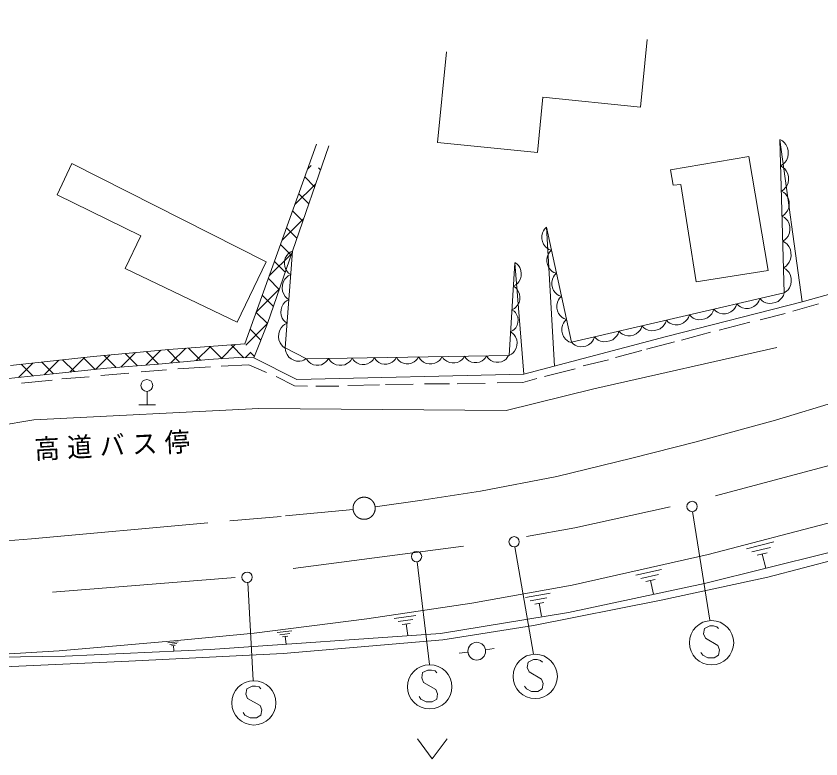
# Model space of a CAD drawing. Units: millimetres, scale not verified. Extents: x 40000 to 680000, y 20000 to 380000.
# Drawn here: x 243062 to 297593, y 266340 to 316650 of the extents above; entities that cross this region are included whole.
import ezdxf

# ---------------------------------------------------------------- set-up
doc = ezdxf.new("R2010")
doc.units = ezdxf.units.MM
doc.header["$LTSCALE"] = 1000
doc.linetypes.add('CHAIN', pattern=[18.5, 12, -1.5, 3.5, -1.5])
for name, color, linetype, lineweight in [('M-BMK', 2, 'CHAIN', 13), ('M-STR-STRC', 7, 'Continuous', 13), ('M-WORK', 1, 'Continuous', 13)]:
    doc.layers.add(name, color=color, linetype=linetype, lineweight=lineweight)
doc.styles.add('ＭＳ Ｐゴシック', font='')
doc.styles.get('ＭＳ Ｐゴシック').set_extended_font_data('MS PGothic')

msp = doc.modelspace()

# ---------------------------------------------------------------- linework, layer by layer
at = {"layer": 'M-BMK'}
for points in [[(267386, 283419), (270420, 283836), (274526, 284481), (279699, 285478), (284785, 286705), (289146, 287819), (294514, 289288), (299990, 290953), (303911, 292292), (308512, 294016), (313210, 295936), (317589, 297851), (321565, 299703), (326328, 302202), (329318, 303841), (333130, 306087), (337832, 309047), (341930, 311769), (345812, 314492), (350735, 318219), (354581, 321158), (356549, 322674)], [(168373, 278695), (171331, 278466), (174712, 278247), (179197, 278099), (181919, 278036), (198830, 278177), (205450, 278403), (210344, 278671), (216915, 279200), (226685, 279853), (231417, 280202), (237109, 280661), (244100, 281250), (261322, 282795), (265896, 283243)]]:
    msp.add_lwpolyline(points, dxfattribs=at)
msp.add_circle((266643, 283316), 750, dxfattribs=at)
at = {"layer": 'M-STR-STRC'}
for p, q in [((288902, 283106), (290070, 275728)), ((276861, 280706), (278120, 273424)), ((270248, 279690), (271064, 272727)), ((258753, 278288), (259132, 271650)), ((289704, 275171), (289644, 274811)), ((290065, 275350), (289704, 275171)), ((290305, 275350), (290065, 275350)), ((290545, 275290), (290305, 275350)), ((290664, 275169), (290545, 275290)), ((289644, 274811), (289763, 274511)), ((289763, 274511), (290603, 274030)), ((290603, 274030), (290722, 273729)), ((289582, 273371), (289462, 273551)), ((289941, 273190), (289582, 273371)), ((290662, 273369), (290361, 273190)), ((290722, 273729), (290662, 273369)), ((277758, 272888), (277698, 272528)), ((278118, 273068), (277758, 272888)), ((278358, 273067), (278118, 273068)), ((278598, 273007), (278358, 273067)), ((278718, 272887), (278598, 273007)), ((290361, 273190), (289941, 273190)), ((270607, 272182), (270546, 271822)), ((270967, 272361), (270607, 272182)), ((271207, 272361), (270967, 272361)), ((271447, 272300), (271207, 272361)), ((271567, 272180), (271447, 272300)), ((277698, 272528), (277817, 272228)), ((277817, 272228), (278656, 271747)), ((270546, 271822), (270666, 271521)), ((278656, 271747), (278776, 271447)), ((258690, 271093), (258630, 270734)), ((259051, 271273), (258690, 271093)), ((259291, 271273), (259051, 271273)), ((259530, 271212), (259291, 271273)), ((259650, 271092), (259530, 271212)), ((270666, 271521), (271505, 271040)), ((271505, 271040), (271625, 270740)), ((277635, 271089), (277516, 271269)), ((277995, 270908), (277635, 271089)), ((278715, 271087), (278415, 270907)), ((278776, 271447), (278715, 271087)), ((258630, 270734), (258749, 270433)), ((270484, 270382), (270364, 270562)), ((271625, 270740), (271564, 270380)), ((278415, 270907), (277995, 270908)), ((258749, 270433), (259589, 269952)), ((259589, 269952), (259708, 269652)), ((270844, 270201), (270484, 270382)), ((271264, 270201), (270844, 270201)), ((271564, 270380), (271264, 270201)), ((258568, 269294), (258448, 269474)), ((259708, 269652), (259648, 269292)), ((258927, 269113), (258568, 269294)), ((259347, 269113), (258927, 269113)), ((259648, 269292), (259347, 269113))]:
    msp.add_line(p, q, dxfattribs=at)
for centre, radius in [((288865, 283435), 350), ((276805, 281044), 350), ((270193, 280042), 350), ((258712, 278640), 350), ((290183, 274210), 1500), ((278237, 271928), 1500), ((271085, 271221), 1500), ((259169, 270133), 1500)]:
    msp.add_circle(centre, radius, dxfattribs=at)
at = {"layer": 'M-WORK'}
for p, q in [((285364, 310493), (285819, 315070)), ((271612, 308089), (272222, 314229)), ((278389, 307415), (278761, 311150)), ((278761, 311150), (285364, 310493)), ((295000, 308198), (294817, 308301)), ((294818, 308267), (295098, 297905)), ((296318, 297302), (294818, 308267)), ((295110, 308093), (295000, 308198)), ((258569, 294447), (263418, 307974)), ((261788, 300734), (264241, 307871)), ((278389, 307415), (271612, 308089)), ((295222, 307952), (295110, 308093)), ((295336, 307739), (295222, 307952)), ((295378, 307524), (295336, 307739)), ((287412, 306245), (292712, 307145)), ((294027, 299409), (292712, 307145)), ((295252, 306873), (295354, 307091)), ((295354, 307091), (295384, 307308)), ((295384, 307308), (295378, 307524)), ((245851, 304555), (246835, 306667)), ((246835, 306667), (260001, 300011)), ((262818, 306301), (263056, 306538)), ((294865, 306502), (295042, 306615)), ((295038, 306405), (294865, 306502)), ((295042, 306615), (295147, 306726)), ((295147, 306726), (295252, 306873)), ((263683, 306247), (263547, 306383)), ((287591, 305192), (287412, 306245)), ((295143, 306305), (295038, 306405)), ((295249, 306172), (295143, 306305)), ((295356, 305971), (295249, 306172)), ((295396, 305768), (295356, 305971)), ((263285, 305089), (262622, 305753)), ((295373, 305359), (295401, 305564)), ((295401, 305564), (295396, 305768)), ((261952, 303883), (263349, 305277)), ((287591, 305192), (288109, 305234)), ((289141, 298660), (288109, 305234)), ((294912, 304803), (295079, 304909)), ((295079, 304909), (295178, 305014)), ((295178, 305014), (295276, 305153)), ((295276, 305153), (295373, 305359)), ((251506, 301777), (245851, 304555)), ((262886, 303930), (262211, 304607)), ((295084, 304705), (294912, 304803)), ((295189, 304606), (295084, 304705)), ((295295, 304473), (295189, 304606)), ((295402, 304272), (295295, 304473)), ((295442, 304069), (295402, 304272)), ((295419, 303660), (295447, 303865)), ((295447, 303865), (295442, 304069)), ((262488, 302771), (261800, 303461)), ((294958, 303103), (295125, 303210)), ((295125, 303210), (295224, 303314)), ((295224, 303314), (295322, 303453)), ((295322, 303453), (295419, 303660)), ((261085, 301466), (262537, 302914)), ((295130, 303006), (294958, 303103)), ((295235, 302907), (295130, 303006)), ((295341, 302773), (295235, 302907)), ((295448, 302572), (295341, 302773)), ((262090, 301613), (261390, 302316)), ((278794, 302114), (278727, 301969)), ((278867, 302228), (278794, 302114)), ((279003, 302356), (278867, 302228)), ((279003, 302356), (279545, 292951)), ((280691, 294570), (279003, 302356)), ((295488, 302369), (295448, 302572)), ((295465, 301960), (295493, 302165)), ((295493, 302165), (295488, 302369)), ((250463, 299545), (251506, 301777)), ((278727, 301969), (278674, 301761)), ((278674, 301761), (278683, 301566)), ((278683, 301566), (278724, 301379)), ((295171, 301510), (295270, 301615)), ((295270, 301615), (295368, 301754)), ((295368, 301754), (295465, 301960)), ((261692, 300454), (260979, 301170)), ((278724, 301379), (278796, 301198)), ((278796, 301198), (278930, 301031)), ((278930, 301031), (279051, 300926)), ((295004, 301404), (295171, 301510)), ((295186, 301301), (295004, 301404)), ((295297, 301196), (295186, 301301)), ((295409, 301055), (295297, 301196)), ((295523, 300842), (295409, 301055)), ((260098, 295822), (261788, 300734)), ((260218, 299049), (261725, 300551)), ((261788, 300734), (261300, 294179)), ((261519, 300561), (261413, 300441)), ((261621, 300650), (261519, 300561)), ((261788, 300734), (261621, 300650)), ((279051, 300926), (279165, 300852)), ((279133, 300551), (279066, 300405)), ((279206, 300665), (279133, 300551)), ((279165, 300852), (279342, 300792)), ((279342, 300792), (279206, 300665)), ((295565, 300627), (295523, 300842)), ((295571, 300411), (295565, 300627)), ((258032, 295911), (260001, 300011)), ((261293, 299296), (260568, 300024)), ((261257, 300067), (261243, 299876)), ((261303, 300257), (261257, 300067)), ((261413, 300441), (261303, 300257)), ((276472, 293669), (276855, 299947)), ((276855, 299947), (277461, 292405)), ((277010, 299852), (276856, 299957)), ((279066, 300405), (279013, 300197)), ((279013, 300197), (279022, 300003)), ((279022, 300003), (279063, 299815)), ((295334, 299828), (295438, 299975)), ((295438, 299975), (295541, 300194)), ((295541, 300194), (295571, 300411)), ((250463, 299545), (258032, 295911)), ((261243, 299876), (261260, 299682)), ((261260, 299682), (261342, 299484)), ((261342, 299484), (261428, 299349)), ((277100, 299750), (277010, 299852)), ((277188, 299617), (277100, 299750)), ((277272, 299419), (277188, 299617)), ((277292, 299225), (277272, 299419)), ((279063, 299815), (279135, 299634)), ((279135, 299634), (279269, 299467)), ((279269, 299467), (279390, 299362)), ((294027, 299409), (289141, 298660)), ((295052, 299604), (295229, 299717)), ((295225, 299507), (295052, 299604)), ((295330, 299408), (295225, 299507)), ((295229, 299717), (295334, 299828)), ((295435, 299275), (295330, 299408)), ((260895, 298138), (260157, 298878)), ((261383, 298955), (261271, 298827)), ((261492, 299049), (261383, 298955)), ((261428, 299349), (261517, 299246)), ((261669, 299138), (261492, 299049)), ((261517, 299246), (261669, 299138)), ((277129, 298658), (277237, 298844)), ((277237, 298844), (277280, 299034)), ((277280, 299034), (277292, 299225)), ((279405, 298841), (279352, 298633)), ((279390, 299362), (279504, 299289)), ((279472, 298987), (279405, 298841)), ((279545, 299101), (279472, 298987)), ((279504, 299289), (279681, 299229)), ((279681, 299229), (279545, 299101)), ((295543, 299074), (295435, 299275)), ((295582, 298871), (295543, 299074)), ((295588, 298667), (295582, 298871)), ((261105, 298430), (261090, 298227)), ((261154, 298631), (261105, 298430)), ((261271, 298827), (261154, 298631)), ((276758, 298360), (276924, 298446)), ((276912, 298255), (276758, 298360)), ((276924, 298446), (277025, 298536)), ((277025, 298536), (277129, 298658)), ((279352, 298633), (279361, 298439)), ((279361, 298439), (279402, 298251)), ((295463, 298255), (295560, 298462)), ((295560, 298462), (295588, 298667)), ((259352, 296631), (260911, 298186)), ((261090, 298227), (261109, 298021)), ((261109, 298021), (261195, 297810)), ((261195, 297810), (261287, 297667)), ((277002, 298153), (276912, 298255)), ((277090, 298019), (277002, 298153)), ((277174, 297822), (277090, 298019)), ((277194, 297628), (277174, 297822)), ((279402, 298251), (279474, 298071)), ((279474, 298071), (279608, 297903)), ((279608, 297903), (279729, 297798)), ((279729, 297798), (279843, 297725)), ((295098, 297905), (280691, 294570)), ((295049, 297719), (295110, 297908)), ((295098, 297905), (295266, 298012)), ((295266, 298012), (295365, 298116)), ((295365, 298116), (295463, 298255)), ((299361, 298141), (296318, 297302)), ((260496, 296980), (259746, 297732)), ((261273, 297270), (261168, 297150)), ((261376, 297359), (261273, 297270)), ((261287, 297667), (261381, 297557)), ((261543, 297443), (261376, 297359)), ((261381, 297557), (261543, 297443)), ((277032, 297061), (277139, 297247)), ((277139, 297247), (277183, 297437)), ((277183, 297437), (277194, 297628)), ((279744, 297278), (279691, 297070)), ((279811, 297423), (279744, 297278)), ((279884, 297537), (279811, 297423)), ((279843, 297725), (280020, 297665)), ((280020, 297665), (279884, 297537)), ((296318, 297302), (287130, 294938)), ((293221, 297109), (293325, 297232)), ((293325, 297232), (293396, 297347)), ((293396, 297347), (293454, 297524)), ((293454, 297524), (293592, 297382)), ((293592, 297382), (293714, 297305)), ((293714, 297305), (293869, 297237)), ((293869, 297237), (294091, 297183)), ((294298, 297196), (294496, 297242)), ((294496, 297242), (294687, 297321)), ((294687, 297321), (294863, 297467)), ((294863, 297467), (294973, 297597)), ((294973, 297597), (295049, 297719)), ((261012, 296777), (260998, 296585)), ((261058, 296966), (261012, 296777)), ((261168, 297150), (261058, 296966)), ((276661, 296763), (276826, 296849)), ((276805, 296664), (276661, 296763)), ((276889, 296569), (276805, 296664)), ((276826, 296849), (276928, 296939)), ((276928, 296939), (277032, 297061)), ((279691, 297070), (279700, 296875)), ((279700, 296875), (279741, 296688)), ((279741, 296688), (279813, 296507)), ((290275, 296614), (290336, 296803)), ((290336, 296803), (290466, 296668)), ((290466, 296668), (290581, 296596)), ((291497, 296612), (291663, 296748)), ((291663, 296748), (291766, 296871)), ((291766, 296871), (291838, 296986)), ((291838, 296986), (291895, 297163)), ((291895, 297163), (292025, 297029)), ((292025, 297029), (292140, 296957)), ((292140, 296957), (292286, 296893)), ((292286, 296893), (292495, 296842)), ((292495, 296842), (292689, 296855)), ((292689, 296855), (292876, 296898)), ((292876, 296898), (293056, 296972)), ((293056, 296972), (293221, 297109)), ((294091, 297183), (294298, 297196)), ((295692, 296656), (297420, 297161)), ((260098, 295822), (259336, 296586)), ((260998, 296585), (261015, 296391)), ((261015, 296391), (261097, 296193)), ((261097, 296193), (261183, 296058)), ((276972, 296444), (276889, 296569)), ((277051, 296259), (276972, 296444)), ((277070, 296077), (277051, 296259)), ((279813, 296507), (279947, 296340)), ((279947, 296340), (280068, 296235)), ((280068, 296235), (280183, 296161)), ((280183, 296161), (280359, 296101)), ((288448, 296004), (288551, 296126)), ((288551, 296126), (288623, 296242)), ((288623, 296242), (288680, 296419)), ((288680, 296419), (288818, 296277)), ((288818, 296277), (288940, 296200)), ((288940, 296200), (289096, 296131)), ((289096, 296131), (289317, 296078)), ((289524, 296091), (289723, 296137)), ((289723, 296137), (289914, 296216)), ((289914, 296216), (290089, 296362)), ((290089, 296362), (290199, 296492)), ((290199, 296492), (290275, 296614)), ((290581, 296596), (290727, 296532)), ((290727, 296532), (290936, 296482)), ((290936, 296482), (291130, 296494)), ((291130, 296494), (291317, 296537)), ((291317, 296537), (291497, 296612)), ((293483, 296088), (295175, 296517)), ((258627, 294355), (260098, 295822)), ((259167, 293499), (260098, 295822)), ((261138, 295664), (261026, 295536)), ((261247, 295758), (261138, 295664)), ((261183, 296058), (261272, 295955)), ((261424, 295847), (261247, 295758)), ((261272, 295955), (261424, 295847)), ((276917, 295545), (277018, 295720)), ((277018, 295720), (277059, 295897)), ((277059, 295897), (277070, 296077)), ((280083, 295714), (280030, 295506)), ((280150, 295860), (280083, 295714)), ((280223, 295974), (280150, 295860)), ((280359, 296101), (280223, 295974)), ((285408, 295497), (285465, 295675)), ((285465, 295675), (285603, 295532)), ((286699, 295472), (286874, 295617)), ((286874, 295617), (286984, 295747)), ((286984, 295747), (287060, 295870)), ((287060, 295870), (287121, 296058)), ((287121, 296058), (287251, 295924)), ((287251, 295924), (287366, 295852)), ((287366, 295852), (287512, 295788)), ((287512, 295788), (287721, 295737)), ((287721, 295737), (287915, 295749)), ((287915, 295749), (288102, 295793)), ((288102, 295793), (288282, 295867)), ((288282, 295867), (288448, 296004)), ((289317, 296078), (289524, 296091)), ((290697, 295384), (292784, 295923)), ((259652, 294710), (258925, 295440)), ((260860, 295139), (260845, 294936)), ((260909, 295340), (260860, 295139)), ((261026, 295536), (260909, 295340)), ((276569, 295266), (276725, 295347)), ((276723, 295161), (276569, 295266)), ((276813, 295059), (276723, 295161)), ((276725, 295347), (276820, 295431)), ((276901, 294925), (276813, 295059)), ((276820, 295431), (276917, 295545)), ((280030, 295506), (280039, 295312)), ((280039, 295312), (280080, 295124)), ((280080, 295124), (280152, 294943)), ((283769, 295003), (283845, 295125)), ((283845, 295125), (283906, 295314)), ((283906, 295314), (284036, 295180)), ((284036, 295180), (284151, 295108)), ((284151, 295108), (284297, 295043)), ((284297, 295043), (284506, 294993)), ((284700, 295005), (284888, 295048)), ((284888, 295048), (285067, 295123)), ((285067, 295123), (285233, 295260)), ((285233, 295260), (285336, 295382)), ((285336, 295382), (285408, 295497)), ((285603, 295532), (285725, 295456)), ((285725, 295456), (285881, 295387)), ((285881, 295387), (286102, 295334)), ((286102, 295334), (286309, 295347)), ((286309, 295347), (286508, 295393)), ((286508, 295393), (286699, 295472)), ((288145, 294710), (290122, 295240)), ((260845, 294936), (260864, 294730)), ((260864, 294730), (260950, 294519)), ((260950, 294519), (261042, 294376)), ((276985, 294728), (276901, 294925)), ((277006, 294534), (276985, 294728)), ((276994, 294343), (277006, 294534)), ((287130, 294938), (277461, 292405)), ((280152, 294943), (280286, 294776)), ((280286, 294776), (280407, 294671)), ((280407, 294671), (280522, 294598)), ((280522, 294598), (280698, 294538)), ((280691, 294570), (280821, 294435)), ((281852, 294379), (282018, 294515)), ((282018, 294515), (282121, 294638)), ((282121, 294638), (282193, 294753)), ((282193, 294753), (282250, 294931)), ((282250, 294931), (282388, 294788)), ((282388, 294788), (282510, 294712)), ((282510, 294712), (282666, 294643)), ((282666, 294643), (282887, 294589)), ((282887, 294589), (283094, 294602)), ((283094, 294602), (283293, 294648)), ((283293, 294648), (283484, 294728)), ((283484, 294728), (283659, 294873)), ((283659, 294873), (283769, 295003)), ((284506, 294993), (284700, 295005)), ((285771, 294081), (287676, 294582)), ((248286, 293599), (253407, 294073)), ((251847, 293012), (252860, 294022)), ((252711, 293084), (251867, 293930)), ((254136, 293214), (253290, 294062)), ((253407, 294073), (258569, 294447)), ((253554, 293161), (254552, 294156)), ((255560, 293343), (254736, 294169)), ((255268, 293317), (256232, 294278)), ((257009, 293448), (256185, 294274)), ((256954, 293444), (257912, 294399)), ((258499, 293511), (257634, 294379)), ((261042, 294376), (261136, 294266)), ((261136, 294266), (261298, 294152)), ((261300, 294179), (262735, 293444)), ((261300, 294179), (261312, 293993)), ((261312, 293993), (261354, 293863)), ((276739, 293845), (276843, 293967)), ((276843, 293967), (276950, 294153)), ((276950, 294153), (276994, 294343)), ((280821, 294435), (280936, 294364)), ((280936, 294364), (281083, 294299)), ((281083, 294299), (281291, 294249)), ((281291, 294249), (281486, 294261)), ((281486, 294261), (281673, 294304)), ((281673, 294304), (281852, 294379)), ((282203, 291413), (294611, 294200)), ((283683, 293532), (285449, 293999)), ((242672, 292986), (248286, 293599)), ((246701, 292541), (247698, 293535)), ((248420, 292714), (247611, 293526)), ((248434, 292715), (249426, 293705)), ((249842, 292846), (249023, 293667)), ((250148, 292871), (251143, 293863)), ((251277, 292965), (250445, 293799)), ((252703, 293083), (256108, 293393)), ((256108, 293393), (258156, 293517)), ((258156, 293517), (259167, 293499)), ((258578, 293510), (258935, 293866)), ((259207, 293599), (258926, 293881)), ((262086, 292043), (259167, 293499)), ((261354, 293863), (261424, 293720)), ((261424, 293720), (261551, 293547)), ((261551, 293547), (261707, 293431)), ((261707, 293431), (261878, 293343)), ((262565, 293350), (262724, 293449)), ((262735, 293444), (276472, 293669)), ((262735, 293444), (262827, 293295)), ((264147, 293317), (264234, 293468)), ((264234, 293468), (264333, 293310)), ((265741, 293333), (265834, 293494)), ((265834, 293494), (265927, 293346)), ((267246, 293368), (267334, 293519)), ((267334, 293519), (267426, 293371)), ((268658, 293301), (268746, 293392)), ((268746, 293392), (268834, 293544)), ((268834, 293544), (268926, 293395)), ((268926, 293395), (269018, 293307)), ((270157, 293325), (270246, 293417)), ((270246, 293417), (270334, 293568)), ((270334, 293568), (270432, 293410)), ((270432, 293410), (270530, 293315)), ((271746, 293335), (271840, 293433)), ((271840, 293433), (271933, 293595)), ((271933, 293595), (272026, 293446)), ((272026, 293446), (272117, 293358)), ((273257, 293376), (273346, 293468)), ((273346, 293468), (273433, 293619)), ((273433, 293619), (273526, 293471)), ((273526, 293471), (273617, 293382)), ((273617, 293382), (273738, 293294)), ((274638, 293309), (274757, 293401)), ((274757, 293401), (274845, 293492)), ((274845, 293492), (274933, 293644)), ((274933, 293644), (275025, 293495)), ((275025, 293495), (275117, 293407)), ((275117, 293407), (275238, 293319)), ((276138, 293334), (276257, 293425)), ((276257, 293425), (276345, 293517)), ((276345, 293517), (276433, 293668)), ((276472, 293669), (276637, 293755)), ((276637, 293755), (276739, 293845)), ((243214, 292171), (244199, 293153)), ((244195, 292278), (243409, 293067)), ((245597, 292430), (244809, 293220)), ((244963, 292361), (245948, 293344)), ((247009, 292572), (246210, 293373)), ((249219, 292794), (252703, 293083)), ((254025, 292765), (256243, 292894)), ((256960, 292948), (258826, 293034)), ((258826, 293034), (260031, 292503)), ((261878, 293343), (262064, 293284)), ((262064, 293284), (262278, 293282)), ((262278, 293282), (262436, 293309)), ((262436, 293309), (262565, 293350)), ((262827, 293295), (262918, 293207)), ((262918, 293207), (263040, 293118)), ((263040, 293118), (263221, 293031)), ((263221, 293031), (263402, 293004)), ((263402, 293004), (263582, 293007)), ((263582, 293007), (263761, 293040)), ((263761, 293040), (263940, 293133)), ((263940, 293133), (264058, 293225)), ((264058, 293225), (264147, 293317)), ((264333, 293310), (264431, 293215)), ((264431, 293215), (264560, 293121)), ((264560, 293121), (264754, 293029)), ((264754, 293029), (264946, 293000)), ((264946, 293000), (265138, 293003)), ((265138, 293003), (265330, 293038)), ((265330, 293038), (265520, 293137)), ((265520, 293137), (265646, 293235)), ((265646, 293235), (265741, 293333)), ((265927, 293346), (266018, 293257)), ((266018, 293257), (266140, 293169)), ((266140, 293169), (266321, 293082)), ((266321, 293082), (266501, 293055)), ((266501, 293055), (266681, 293058)), ((266681, 293058), (266861, 293091)), ((266861, 293091), (267039, 293184)), ((267039, 293184), (267158, 293276)), ((267158, 293276), (267246, 293368)), ((267426, 293371), (267518, 293282)), ((267518, 293282), (267639, 293194)), ((267639, 293194), (267821, 293107)), ((267821, 293107), (268001, 293080)), ((268001, 293080), (268181, 293083)), ((268181, 293083), (268361, 293116)), ((268361, 293116), (268539, 293209)), ((268539, 293209), (268658, 293301)), ((269018, 293307), (269139, 293219)), ((269139, 293219), (269321, 293132)), ((269321, 293132), (269501, 293105)), ((269501, 293105), (269681, 293108)), ((269681, 293108), (269860, 293140)), ((269860, 293140), (270039, 293233)), ((270039, 293233), (270157, 293325)), ((270530, 293315), (270659, 293222)), ((270659, 293222), (270853, 293129)), ((270853, 293129), (271045, 293100)), ((271045, 293100), (271237, 293103)), ((271237, 293103), (271429, 293138)), ((271429, 293138), (271619, 293237)), ((271619, 293237), (271746, 293335)), ((272117, 293358), (272239, 293270)), ((272239, 293270), (272420, 293182)), ((272420, 293182), (272601, 293155)), ((272601, 293155), (272781, 293158)), ((272781, 293158), (272960, 293191)), ((272960, 293191), (273139, 293284)), ((273139, 293284), (273257, 293376)), ((273738, 293294), (273920, 293207)), ((273920, 293207), (274100, 293180)), ((274100, 293180), (274280, 293183)), ((274280, 293183), (274460, 293216)), ((274460, 293216), (274638, 293309)), ((275238, 293319), (275420, 293232)), ((275420, 293232), (275600, 293205)), ((275600, 293205), (275780, 293208)), ((275780, 293208), (275960, 293241)), ((275960, 293241), (276138, 293334)), ((281475, 292952), (283205, 293358)), ((242547, 292098), (245544, 292425)), ((245544, 292425), (249219, 292794)), ((248793, 292317), (250696, 292461)), ((251533, 292561), (253253, 292684)), ((277461, 292405), (262086, 292043)), ((278854, 292243), (280935, 292769)), ((243433, 291798), (245497, 291993)), ((246150, 292084), (248007, 292228)), ((260683, 292248), (261923, 291603)), ((270735, 291749), (272432, 291742)), ((272947, 291741), (274850, 291775)), ((275653, 291813), (277400, 291838)), ((277400, 291838), (278356, 292094)), ((251947, 291229), (251946, 290329)), ((261923, 291603), (262797, 291590)), ((263371, 291589), (264940, 291590)), ((265528, 291625), (267693, 291672)), ((268097, 291699), (269976, 291715)), ((276272, 289933), (282203, 291413)), ((251374, 290330), (251946, 290329)), ((251946, 290329), (252517, 290328)), ((244267, 289311), (259518, 290065)), ((259518, 290065), (276272, 289933)), ((223612, 285821), (244267, 289311)), ((290459, 284149), (300017, 286705)), ((280923, 281981), (287370, 283407)), ((277654, 281393), (280923, 281981)), ((289948, 280190), (298413, 282406)), ((292549, 280578), (294393, 281035)), ((261839, 279245), (273387, 280743)), ((289709, 278226), (298059, 280295)), ((294171, 280667), (292917, 280356)), ((293285, 280134), (293949, 280299)), ((293999, 278655), (301997, 280747)), ((280744, 278100), (289948, 280190)), ((293617, 280217), (293855, 279258)), ((285042, 278783), (286799, 279171)), ((286580, 278828), (285385, 278564)), ((245524, 277625), (257907, 278627)), ((280483, 276264), (289709, 278226)), ((285728, 278345), (286361, 278485)), ((286045, 278415), (286247, 277501)), ((286780, 277099), (293999, 278655)), ((273942, 276883), (280744, 278100)), ((277580, 277264), (279254, 277563)), ((279034, 277247), (277896, 277044)), ((278109, 275372), (286780, 277099)), ((266816, 275828), (273942, 276883)), ((278211, 276824), (278814, 276932)), ((278513, 276878), (278668, 276008)), ((268673, 275842), (270156, 276063)), ((271818, 274828), (280483, 276264)), ((259188, 274867), (266816, 275828)), ((269954, 275790), (268946, 275640)), ((269218, 275438), (269753, 275518)), ((269485, 275478), (269601, 274706)), ((254008, 274349), (259188, 274867)), ((260748, 274892), (261740, 275018)), ((261602, 274839), (260927, 274753)), ((271965, 274409), (278109, 275372)), ((245982, 273660), (254008, 274349)), ((256215, 273759), (271818, 274828)), ((261106, 274614), (261463, 274660)), ((261164, 273474), (271965, 274409)), ((261284, 274637), (261350, 274121)), ((246389, 273299), (256215, 273759)), ((253353, 274200), (254049, 274270)), ((253949, 274147), (253475, 274099)), ((253598, 273999), (253849, 274024)), ((253724, 274012), (253760, 273650)), ((274864, 273732), (275456, 273827)), ((237391, 273142), (245982, 273660)), ((237391, 273142), (246389, 273299)), ((250700, 272953), (261164, 273474)), ((273675, 273574), (273078, 273511)), ((242248, 272575), (250700, 272953)), ((270262, 267701), (271260, 266340)), ((271260, 266340), (272262, 267698))]:
    msp.add_line(p, q, dxfattribs=at)
for centre, radius in [((251920, 291634), 400), ((274272, 273636), 600)]:
    msp.add_circle(centre, radius, dxfattribs=at)

# ---------------------------------------------------------------- texts
at = {"layer": 'M-WORK', "insert": (244350, 286506), "char_height": 1320, "attachment_point": 7, "rotation": 2.916, "style": 'ＭＳ Ｐゴシック'}
msp.add_mtext('\\T1.29;\\W0.95;高道バス停', dxfattribs=at)

doc.saveas('drawing.dxf')
